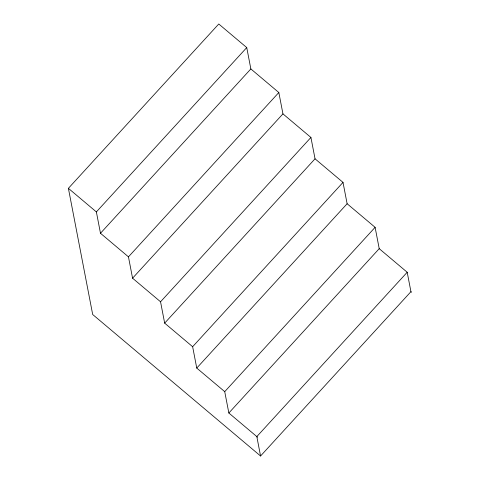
<?xml version="1.0" encoding="UTF-8"?>
<svg xmlns="http://www.w3.org/2000/svg" width="480" height="480" viewBox="0 0 480 480"><rect width="100%" height="100%" fill="white"/><g stroke="black" fill="none" stroke-linecap="round" stroke-linejoin="round"><path stroke-width="0.72" d="M410.934 291.672L260.562 456L92.688 314.502L68.394 188.328L218.766 24L246.744 47.58L250.854 68.934L278.832 92.52L282.948 113.868L310.926 137.454L315.036 158.808L343.014 182.388L347.124 203.742L375.108 227.322L379.218 248.676L407.196 272.256L410.934 291.672L411.606 292.236M257.496 437.16L228.846 413.004L224.73 391.656L196.752 368.07L192.642 346.716L164.664 323.136L160.554 301.782L132.57 278.202L128.46 256.848L100.482 233.268L96.372 211.914L246.744 47.58M100.482 233.268L250.854 68.934M128.46 256.848L278.832 92.52M132.57 278.202L282.948 113.868M160.554 301.782L310.926 137.454M164.664 323.136L315.036 158.808M192.642 346.716L343.014 182.388M196.752 368.07L347.124 203.742M224.73 391.656L375.108 227.322M228.846 413.004L379.218 248.676M407.196 272.256L256.824 436.59L260.562 456M68.394 188.328L96.372 211.914"/></g></svg>
